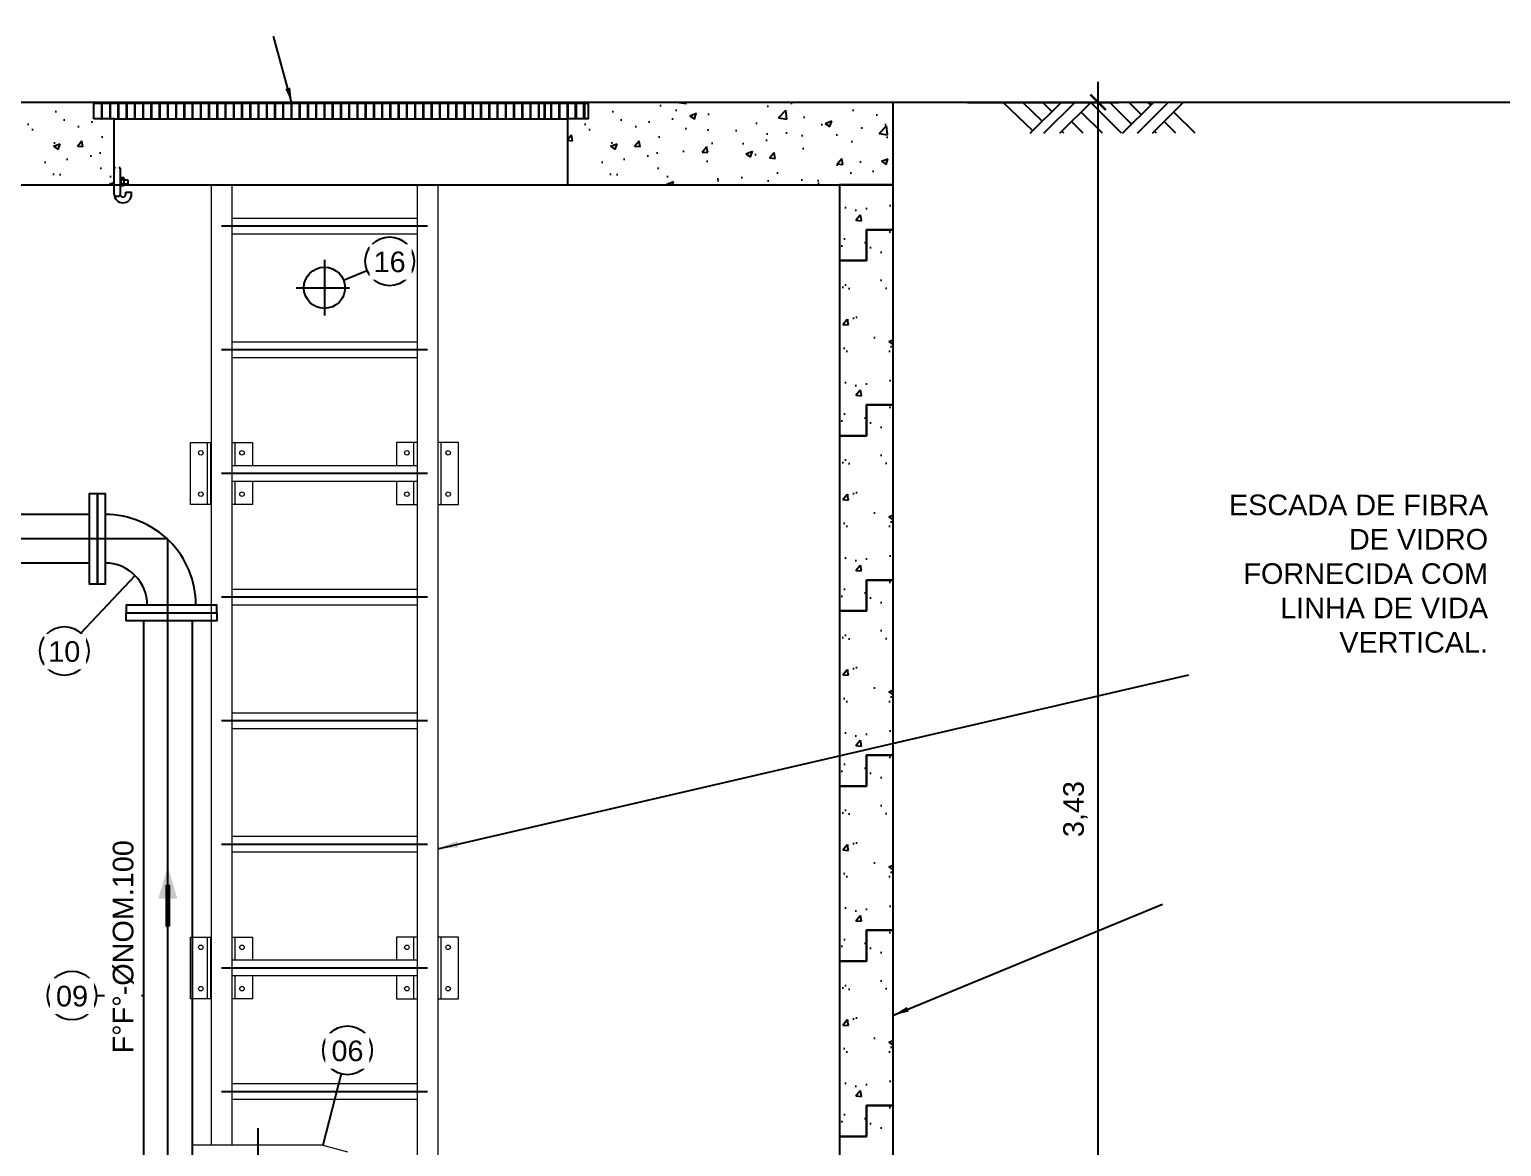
# Model space of a CAD drawing. Extents: x -160 to 364724, y -100 to 7353297.
# Drawn here: x 361695.138 to 361698.71, y 7348045.652 to 7348048.363 of the extents above; entities that cross this region are included whole.
import ezdxf
from ezdxf.enums import TextEntityAlignment as Align

# ---------------------------------------------------------------- set-up
doc = ezdxf.new("R2010")
doc.units = 0
doc.header["$LTSCALE"] = 5
for name, pattern in [('________________', [0]), ('HIDDEN', [0.375, 0.25, -0.125]), ('SGC_DASHDOT', [1, 0.5, -0.25, 0, -0.25])]:
    doc.linetypes.add(name, pattern=pattern)
for name, color, linetype in [('BOLA LM', 1, 'Continuous'), ('BOMBA', 1, 'Continuous'), ('FLANGES', 2, 'Continuous'), ('GER-SIMBOLOS', 1, 'Continuous'), ('PAREDE CONCRETO CORTE', 5, 'Continuous'), ('PAREDE-VISTA', 2, 'Continuous'), ('Q-PLATO', 5, 'Continuous'), ('SANC_COTAS', 1, 'Continuous'), ('SANC_TEXTO', 2, 'Continuous'), ('SGC-Conexoes (Linhas Externas)', 3, 'Continuous'), ('SGC-Eixos', 253, 'SGC_DASHDOT'), ('SGC-Tubos (Desenho Bifilar)', 3, 'Continuous'), ('TERRENO', 6, 'Continuous'), ('VEGETAÇÃO', 7, 'Continuous')]:
    doc.layers.add(name, color=color, linetype=linetype)
doc.layers.add('ESCADA', color=2, linetype='Continuous', lineweight=20)
doc.styles.add('R-80', font='arial.ttf')
doc.dimstyles.new('GERAL - 25', dxfattribs={"dimscale": 0.025, "dimtxt": 2, "dimasz": 1.5, "dimexe": 2, "dimexo": 1, "dimgap": 1, "dimtad": 1, "dimzin": 0, "dimtxsty": 'R-80', "dimblk": 'ARCHTICK', "dimcen": 0, "dimdle": 2, "dimclrd": 1, "dimclre": 1, "dimclrt": 2, "dimadec": 0, "dimazin": 0, "dimtfac": 0.5, "dimtmove": 2, "dimatfit": 3, "dimldrblk": 'OPEN90', "dimfxl": 1, "dimtolj": 1, "dimtzin": 0, "dimarcsym": 0})
doc.dimstyles.new('LEADER - 25', dxfattribs={"dimscale": 0.025, "dimtxt": 2, "dimasz": 1.5, "dimexe": 2, "dimexo": 1, "dimgap": 1, "dimtad": 1, "dimzin": 0, "dimtxsty": 'R-80', "dimcen": 0, "dimdle": 2, "dimclrd": 1, "dimclre": 1, "dimclrt": 2, "dimadec": 0, "dimazin": 0, "dimtfac": 0.5, "dimtmove": 2, "dimatfit": 3, "dimfxl": 1, "dimtolj": 1, "dimtzin": 0, "dimarcsym": 0})
doc.dimstyles.new('LEADER 25', dxfattribs={"dimscale": 0.025, "dimtxt": 2, "dimasz": 2, "dimexe": 2, "dimexo": 1, "dimgap": 1, "dimtad": 1, "dimdec": 0, "dimzin": 0, "dimdsep": 46, "dimtxsty": 'R-80', "dimcen": 0, "dimdle": 115, "dimclrd": 256, "dimclre": 256, "dimclrt": 256, "dimaunit": 1, "dimadec": 3, "dimazin": 0, "dimtfac": 0.5, "dimtdec": 0, "dimtmove": 2, "dimatfit": 3, "dimfxl": 1, "dimtolj": 1, "dimtzin": 0, "dimarcsym": 0})

# ---------------------------------------------------------------- blocks, each defined once
blk = doc.blocks.new('*U348')
at = {"layer": 'GER-SIMBOLOS'}
for p, q in [((-0.587, -0.3), (-0.287, 0)), ((-0.454, -0.3), (-0.154, 0)), ((-0.3, -0.3), (0, 0)), ((0.3, -0.3), (0, 0)), ((0.31, -0.3), (0.61, 0)), ((0.453, -0.3), (0.753, 0)), ((0.599, -0.3), (0.899, 0)), ((-0.563, -0.276), (-0.849, 0)), ((-0.47, -0.183), (-0.659, 0)), ((-0.377, -0.089), (-0.466, 0)), ((0.113, -0.3), (-0.094, -0.094)), ((0.393, -0.207), (0.186, 0)), ((0.486, -0.114), (0.373, 0)), ((0.579, -0.021), (0.559, 0)), ((1.013, -0.3), (0.806, -0.094)), ((-0.26, -0.3), (-0.28, -0.28)), ((-0.074, -0.3), (-0.187, -0.187)), ((0.64, -0.3), (0.62, -0.28)), ((0.826, -0.3), (0.713, -0.187))]:
    blk.add_line(p, q, dxfattribs=at)
blk = doc.blocks.new('A$C3c6772ca')
at = {"layer": 'FLANGES'}
for points in [[(0.11, 0), (0.11, -0.019), (-0.11, -0.019), (-0.11, 0)], [(-0.18, -0.29), (-0.161, -0.29), (-0.161, -0.07), (-0.18, -0.07)]]:
    blk.add_lwpolyline(points, close=True, dxfattribs=at)
at = {"layer": 'SGC-Conexoes (Linhas Externas)'}
for radius in [0.22, 0.102]:
    blk.add_arc((-0.161, -0.019), radius, 270, 360, dxfattribs=at)
blk = doc.blocks.new('_ARCHTICK')
at = {"color": 0, "linetype": 'ByBlock', "const_width": 0.15}
blk.add_lwpolyline([(-0.5, -0.5), (0.5, 0.5)], dxfattribs=at)
blk = doc.blocks.new('*D438')
at = {"layer": 'Defpoints', "color": 0, "transparency": 16777216}
for p in [(361697.3887, 7348048.186), (361697.7306, 7348048.186), (361697.6297, 7348044.756)]:
    blk.add_point(p, dxfattribs=at)
at = {"layer": 'SANC_COTAS', "color": 1, "lineweight": -2, "transparency": 16777216}
for p, q in [((361697.7306, 7348044.706), (361697.7306, 7348048.236)), ((361697.4137, 7348048.186), (361697.7806, 7348048.186)), ((361697.6547, 7348044.756), (361697.7806, 7348044.756))]:
    blk.add_line(p, q, dxfattribs=at)
at = {"layer": 'SANC_COTAS', "color": 1, "lineweight": -2, "transparency": 16777216, "xscale": 0.03750000000000001, "yscale": 0.03750000000000001, "zscale": 0.03750000000000001}
for p, rotation in [((361697.7306, 7348048.186), 90), ((361697.7306, 7348044.756), 270)]:
    blk.add_blockref('_ARCHTICK', p, dxfattribs=dict(at, rotation=rotation))
at = {"layer": 'SANC_COTAS', "color": 2, "transparency": 16777216, "insert": (361697.6756, 7348046.471), "char_height": 0.05, "attachment_point": 5, "rotation": 90, "style": 'R-80'}
blk.add_mtext('\\A1;3,43', dxfattribs=at)
blk = doc.blocks.new('_Open90')
at = {"color": 0, "linetype": 'ByBlock', "lineweight": -2}
for p, q in [((0, 0), (-1, 0)), ((-0.5, 0.5), (0, 0)), ((0, 0), (-0.5, -0.5))]:
    blk.add_line(p, q, dxfattribs=at)
blk = doc.blocks.new('A$C06EB255A')
at = {"linetype": 'HIDDEN', "ltscale": 40}
for points in [[(2.52, 2.01), (0, 0), (3.21, 0.29)], [(1.6, 0.79), (1.71, 0.55), (5.41, 2.04), (5.3, 2.28)]]:
    blk.add_hatch(color=256, dxfattribs=at).paths.add_polyline_path(points)
blk.add_lwpolyline([(5.41, 2.04), (1.71, 0.55), (1.6, 0.79), (5.3, 2.28), (5.41, 2.04)], dxfattribs=at)

msp = doc.modelspace()

# ---------------------------------------------------------------- hatches: boundary and pattern name
at = {"layer": 'VEGETAÇÃO'}
h = msp.add_hatch(dxfattribs=at)
h.set_pattern_fill('AR-CONC', color=1, scale=0.0009)
h.set_pattern_definition([(50, (361693.77272, 7348047.36323), (0.163966, -0.014345), [0.017145, -0.188595]), (355, (361693.77272, 7348047.36323), (-0.031719, 0.171951), [0.013716, -0.150877]), (100.451, (361693.78639, 7348047.36203), (0.132247, 0.157606), [0.014571, -0.160281]), (46.184, (361693.77272, 7348047.40895), (0.24397, -0.037838), [0.025717, -0.282892]), (96.636, (361693.79305, 7348047.4058), (0.213664, 0.222684), [0.021857, -0.240422]), (351.184, (361693.77272, 7348047.40895), (0.213664, 0.222684), [0.020574, -0.226314]), (21, (361693.79558, 7348047.39752), (0.136453, -0.092039), [0.017145, -0.188595]), (326, (361693.79558, 7348047.39752), (0.055622, 0.165769), [0.013716, -0.150876]), (71.451, (361693.80695, 7348047.38985), (0.192075, 0.07373), [0.014571, -0.160281]), (37.5, (361693.772723, 7348047.36323), (0.0027797, 0.0760995), [0, -0.1490472, 0, -0.153162, 0, -0.1514475]), (7.5, (361693.77272, 7348047.36323), (0.0601377, 0.0901625), [0, -0.0873252, 0, -0.1456182, 0, -0.0577215]), (327.5, (361693.721745, 7348047.36323), (0.1220315, -0.0051559), [0, -0.05715, 0, -0.178308, 0, -0.236601]), (317.5, (361693.69889, 7348047.36323), (0.133316, 0.022884), [0, -0.074295, 0, -0.118415, 0, -0.168021])])
h.paths.add_polyline_path([(361695.2935, 7348048.186), (361694.4743, 7348048.186), (361694.4743, 7348047.986), (361695.3435, 7348047.986), (361695.3435, 7348048.146), (361695.2935, 7348048.146)])
h = msp.add_hatch(dxfattribs=at)
h.set_pattern_fill('AR-CONC', color=1, scale=0.0009)
h.set_pattern_definition([(50, (361695.12457, 7348047.36323), (0.163966, -0.014345), [0.017145, -0.188595]), (355, (361695.12457, 7348047.36323), (-0.031719, 0.171951), [0.013716, -0.150877]), (100.4514, (361695.13823, 7348047.36203), (0.132247, 0.157606), [0.014571, -0.160281]), (46.184, (361695.12457, 7348047.40895), (0.243971, -0.037838), [0.025717, -0.282892]), (96.636, (361695.1449, 7348047.4058), (0.213664, 0.222684), [0.021857, -0.240422]), (351.184, (361695.12457, 7348047.40895), (0.213664, 0.222684), [0.020574, -0.226314]), (21, (361695.14743, 7348047.39752), (0.136453, -0.092039), [0.017145, -0.188595]), (326, (361695.14743, 7348047.39752), (0.055622, 0.165769), [0.013716, -0.150876]), (71.4514, (361695.1588, 7348047.38985), (0.192075, 0.07373), [0.014571, -0.160281]), (37.5, (361695.124565, 7348047.36323), (0.0027797, 0.0760995), [0, -0.1490472, 0, -0.153162, 0, -0.1514475]), (7.5, (361695.124565, 7348047.36323), (0.0601377, 0.0901625), [0, -0.0873252, 0, -0.1456182, 0, -0.0577215]), (327.5, (361695.07359, 7348047.36323), (0.1220315, -0.0051559), [0, -0.05715, 0, -0.178308, 0, -0.236601]), (317.5, (361695.05073, 7348047.36323), (0.1333163, 0.022884), [0, -0.074295, 0, -0.118415, 0, -0.168021])])
h.paths.add_polyline_path([(361696.4935, 7348048.186), (361696.4935, 7348048.146), (361696.4435, 7348048.146), (361696.4435, 7348047.986), (361697.2335, 7348047.986), (361697.2335, 7348048.186)])
h = msp.add_hatch(dxfattribs=at)
h.set_pattern_fill('AR-CONC', color=1, scale=0.0009)
h.set_pattern_definition([(50, (361707.41976, 7348049.03093), (0.1639662, -0.0143452), [0.017145, -0.188595]), (355, (361707.41976, 7348049.03093), (-0.031719, 0.1719512), [0.013716, -0.1508765]), (100.4514, (361707.43342, 7348049.02973), (0.1322471, 0.157606), [0.014571, -0.1602812]), (46.1842, (361707.41976, 7348049.07665), (0.243971, -0.037838), [0.0257175, -0.2828925]), (96.6356, (361707.4401, 7348049.0735), (0.2136637, 0.2226835), [0.0218565, -0.240422]), (351.1842, (361707.41976, 7348049.07665), (0.213664, 0.2226835), [0.020574, -0.226314]), (21, (361707.44262, 7348049.06522), (0.136453, -0.0920387), [0.017145, -0.188595]), (326, (361707.44262, 7348049.06522), (0.0556218, 0.1657692), [0.013716, -0.150876]), (71.4514, (361707.45399, 7348049.05755), (0.1920748, 0.0737305), [0.014571, -0.160281]), (37.5, (361707.41976, 7348049.030926), (0.00277974, 0.07609953), [0, -0.1490472, 0, -0.153162, 0, -0.1514475]), (7.5, (361707.41976, 7348049.030926), (0.0601377, 0.0901625), [0, -0.0873252, 0, -0.1456182, 0, -0.0577215]), (327.5, (361707.36878, 7348049.030926), (0.12203154, -0.00515587), [0, -0.05715, 0, -0.178308, 0, -0.236601]), (317.5, (361707.34592, 7348049.03093), (0.1333163, 0.0228838), [0, -0.074295, 0, -0.1184148, 0, -0.168021])])
h.paths.add_polyline_path([(361697.2335, 7348047.8769), (361697.2335, 7348047.986), (361697.1685, 7348047.986), (361697.1685, 7348047.986), (361697.1035, 7348047.986), (361697.1035, 7348047.8019), (361697.1685, 7348047.8019), (361697.1685, 7348047.8769)])
h = msp.add_hatch(dxfattribs=at)
h.set_pattern_fill('AR-CONC', color=1, scale=0.0009)
h.set_pattern_definition([(50, (361707.41976, 7348048.60593), (0.1639662, -0.0143452), [0.017145, -0.188595]), (355, (361707.41976, 7348048.60593), (-0.031719, 0.1719512), [0.013716, -0.1508765]), (100.4514, (361707.43342, 7348048.60473), (0.1322471, 0.157606), [0.014571, -0.1602812]), (46.1842, (361707.41976, 7348048.65165), (0.243971, -0.037838), [0.0257175, -0.2828925]), (96.6356, (361707.4401, 7348048.6485), (0.2136637, 0.2226835), [0.0218565, -0.240422]), (351.1842, (361707.41976, 7348048.65165), (0.213664, 0.2226835), [0.020574, -0.226314]), (21, (361707.44262, 7348048.64022), (0.136453, -0.0920387), [0.017145, -0.188595]), (326, (361707.44262, 7348048.64022), (0.0556218, 0.1657692), [0.013716, -0.150876]), (71.4514, (361707.45399, 7348048.63255), (0.1920748, 0.0737305), [0.014571, -0.160281]), (37.5, (361707.41976, 7348048.605926), (0.00277974, 0.07609953), [0, -0.1490472, 0, -0.153162, 0, -0.1514475]), (7.5, (361707.41976, 7348048.605926), (0.0601377, 0.0901625), [0, -0.0873252, 0, -0.1456182, 0, -0.0577215]), (327.5, (361707.36878, 7348048.605926), (0.12203154, -0.00515587), [0, -0.05715, 0, -0.178308, 0, -0.236601]), (317.5, (361707.34592, 7348048.60593), (0.1333163, 0.0228838), [0, -0.074295, 0, -0.1184148, 0, -0.168021])])
h.paths.add_polyline_path([(361697.2335, 7348047.4519), (361697.2335, 7348047.8769), (361697.1685, 7348047.8769), (361697.1685, 7348047.8019), (361697.1035, 7348047.8019), (361697.1035, 7348047.3769), (361697.1685, 7348047.3769), (361697.1685, 7348047.4519)])
h = msp.add_hatch(dxfattribs=at)
h.set_pattern_fill('AR-CONC', color=1, scale=0.0009)
h.set_pattern_definition([(50, (361707.41976, 7348048.18093), (0.1639662, -0.0143452), [0.017145, -0.188595]), (355, (361707.41976, 7348048.18093), (-0.031719, 0.1719512), [0.013716, -0.1508765]), (100.4514, (361707.43342, 7348048.17973), (0.1322471, 0.157606), [0.014571, -0.1602812]), (46.1842, (361707.41976, 7348048.22665), (0.243971, -0.037838), [0.0257175, -0.2828925]), (96.6356, (361707.4401, 7348048.2235), (0.2136637, 0.2226835), [0.0218565, -0.240422]), (351.1842, (361707.41976, 7348048.22665), (0.213664, 0.2226835), [0.020574, -0.226314]), (21, (361707.44262, 7348048.21522), (0.136453, -0.0920387), [0.017145, -0.188595]), (326, (361707.44262, 7348048.21522), (0.0556218, 0.1657692), [0.013716, -0.150876]), (71.4514, (361707.45399, 7348048.20755), (0.1920748, 0.0737305), [0.014571, -0.160281]), (37.5, (361707.41976, 7348048.180926), (0.00277974, 0.07609953), [0, -0.1490472, 0, -0.153162, 0, -0.1514475]), (7.5, (361707.41976, 7348048.180926), (0.0601377, 0.0901625), [0, -0.0873252, 0, -0.1456182, 0, -0.0577215]), (327.5, (361707.36878, 7348048.180926), (0.12203154, -0.00515587), [0, -0.05715, 0, -0.178308, 0, -0.236601]), (317.5, (361707.34592, 7348048.18093), (0.1333163, 0.0228838), [0, -0.074295, 0, -0.1184148, 0, -0.168021])])
h.paths.add_polyline_path([(361697.2335, 7348047.0269), (361697.2335, 7348047.4519), (361697.1685, 7348047.4519), (361697.1685, 7348047.3769), (361697.1035, 7348047.3769), (361697.1035, 7348046.9519), (361697.1685, 7348046.9519), (361697.1685, 7348047.0269)])
h = msp.add_hatch(dxfattribs=at)
h.set_pattern_fill('AR-CONC', color=1, scale=0.0009)
h.set_pattern_definition([(50, (361707.41976, 7348047.75593), (0.1639662, -0.0143452), [0.017145, -0.188595]), (355, (361707.41976, 7348047.75593), (-0.031719, 0.1719512), [0.013716, -0.1508765]), (100.4514, (361707.43342, 7348047.75473), (0.1322471, 0.157606), [0.014571, -0.1602812]), (46.1842, (361707.41976, 7348047.80165), (0.243971, -0.037838), [0.0257175, -0.2828925]), (96.6356, (361707.4401, 7348047.7985), (0.2136637, 0.2226835), [0.0218565, -0.240422]), (351.1842, (361707.41976, 7348047.80165), (0.213664, 0.2226835), [0.020574, -0.226314]), (21, (361707.44262, 7348047.79022), (0.136453, -0.0920387), [0.017145, -0.188595]), (326, (361707.44262, 7348047.79022), (0.0556218, 0.1657692), [0.013716, -0.150876]), (71.4514, (361707.45399, 7348047.78255), (0.1920748, 0.0737305), [0.014571, -0.160281]), (37.5, (361707.41976, 7348047.755926), (0.00277974, 0.07609953), [0, -0.1490472, 0, -0.153162, 0, -0.1514475]), (7.5, (361707.41976, 7348047.755926), (0.0601377, 0.0901625), [0, -0.0873252, 0, -0.1456182, 0, -0.0577215]), (327.5, (361707.36878, 7348047.755926), (0.12203154, -0.00515587), [0, -0.05715, 0, -0.178308, 0, -0.236601]), (317.5, (361707.34592, 7348047.75593), (0.1333163, 0.0228838), [0, -0.074295, 0, -0.1184148, 0, -0.168021])])
h.paths.add_polyline_path([(361697.2335, 7348046.6019), (361697.2335, 7348047.0269), (361697.1685, 7348047.0269), (361697.1685, 7348046.9519), (361697.1035, 7348046.9519), (361697.1035, 7348046.5269), (361697.1685, 7348046.5269), (361697.1685, 7348046.6019)])
h = msp.add_hatch(dxfattribs=at)
h.set_pattern_fill('AR-CONC', color=1, scale=0.0009)
h.set_pattern_definition([(50, (361707.41976, 7348047.33093), (0.1639662, -0.0143452), [0.017145, -0.188595]), (355, (361707.41976, 7348047.33093), (-0.031719, 0.1719512), [0.013716, -0.1508765]), (100.4514, (361707.43342, 7348047.32973), (0.1322471, 0.157606), [0.014571, -0.1602812]), (46.1842, (361707.41976, 7348047.37665), (0.243971, -0.037838), [0.0257175, -0.2828925]), (96.6356, (361707.4401, 7348047.3735), (0.2136637, 0.2226835), [0.0218565, -0.240422]), (351.1842, (361707.41976, 7348047.37665), (0.213664, 0.2226835), [0.020574, -0.226314]), (21, (361707.44262, 7348047.36522), (0.136453, -0.0920387), [0.017145, -0.188595]), (326, (361707.44262, 7348047.36522), (0.0556218, 0.1657692), [0.013716, -0.150876]), (71.4514, (361707.45399, 7348047.35755), (0.1920748, 0.0737305), [0.014571, -0.160281]), (37.5, (361707.41976, 7348047.330926), (0.00277974, 0.07609953), [0, -0.1490472, 0, -0.153162, 0, -0.1514475]), (7.5, (361707.41976, 7348047.330926), (0.0601377, 0.0901625), [0, -0.0873252, 0, -0.1456182, 0, -0.0577215]), (327.5, (361707.36878, 7348047.330926), (0.12203154, -0.00515587), [0, -0.05715, 0, -0.178308, 0, -0.236601]), (317.5, (361707.34592, 7348047.33093), (0.1333163, 0.0228838), [0, -0.074295, 0, -0.1184148, 0, -0.168021])])
h.paths.add_polyline_path([(361697.2335, 7348046.1769), (361697.2335, 7348046.6019), (361697.1685, 7348046.6019), (361697.1685, 7348046.5269), (361697.1035, 7348046.5269), (361697.1035, 7348046.1019), (361697.1685, 7348046.1019), (361697.1685, 7348046.1769)])
h = msp.add_hatch(dxfattribs=at)
h.set_pattern_fill('AR-CONC', color=1, scale=0.0009)
h.set_pattern_definition([(50, (361707.41976, 7348046.90593), (0.1639662, -0.0143452), [0.017145, -0.188595]), (355, (361707.41976, 7348046.90593), (-0.031719, 0.1719512), [0.013716, -0.1508765]), (100.4514, (361707.43342, 7348046.90473), (0.1322471, 0.157606), [0.014571, -0.1602812]), (46.1842, (361707.41976, 7348046.95165), (0.243971, -0.037838), [0.0257175, -0.2828925]), (96.6356, (361707.4401, 7348046.9485), (0.2136637, 0.2226835), [0.0218565, -0.240422]), (351.1842, (361707.41976, 7348046.95165), (0.213664, 0.2226835), [0.020574, -0.226314]), (21, (361707.44262, 7348046.94022), (0.136453, -0.0920387), [0.017145, -0.188595]), (326, (361707.44262, 7348046.94022), (0.0556218, 0.1657692), [0.013716, -0.150876]), (71.4514, (361707.45399, 7348046.93255), (0.1920748, 0.0737305), [0.014571, -0.160281]), (37.5, (361707.41976, 7348046.905926), (0.00277974, 0.07609953), [0, -0.1490472, 0, -0.153162, 0, -0.1514475]), (7.5, (361707.41976, 7348046.905926), (0.0601377, 0.0901625), [0, -0.0873252, 0, -0.1456182, 0, -0.0577215]), (327.5, (361707.36878, 7348046.905926), (0.12203154, -0.00515587), [0, -0.05715, 0, -0.178308, 0, -0.236601]), (317.5, (361707.34592, 7348046.90593), (0.1333163, 0.0228838), [0, -0.074295, 0, -0.1184148, 0, -0.168021])])
h.paths.add_polyline_path([(361697.2335, 7348045.7519), (361697.2335, 7348046.1769), (361697.1685, 7348046.1769), (361697.1685, 7348046.1019), (361697.1035, 7348046.1019), (361697.1035, 7348045.6769), (361697.1685, 7348045.6769), (361697.1685, 7348045.7519)])
h = msp.add_hatch(dxfattribs=at)
h.set_pattern_fill('AR-CONC', color=1, scale=0.0009)
h.set_pattern_definition([(50, (361707.41976, 7348046.48093), (0.1639662, -0.0143452), [0.017145, -0.188595]), (355, (361707.41976, 7348046.48093), (-0.031719, 0.1719512), [0.013716, -0.1508765]), (100.4514, (361707.43342, 7348046.47973), (0.1322471, 0.157606), [0.014571, -0.1602812]), (46.1842, (361707.41976, 7348046.52665), (0.243971, -0.037838), [0.0257175, -0.2828925]), (96.6356, (361707.4401, 7348046.5235), (0.2136637, 0.2226835), [0.0218565, -0.240422]), (351.1842, (361707.41976, 7348046.52665), (0.213664, 0.2226835), [0.020574, -0.226314]), (21, (361707.44262, 7348046.51522), (0.136453, -0.0920387), [0.017145, -0.188595]), (326, (361707.44262, 7348046.51522), (0.0556218, 0.1657692), [0.013716, -0.150876]), (71.4514, (361707.45399, 7348046.50755), (0.1920748, 0.0737305), [0.014571, -0.160281]), (37.5, (361707.41976, 7348046.480926), (0.00277974, 0.07609953), [0, -0.1490472, 0, -0.153162, 0, -0.1514475]), (7.5, (361707.41976, 7348046.480926), (0.0601377, 0.0901625), [0, -0.0873252, 0, -0.1456182, 0, -0.0577215]), (327.5, (361707.36878, 7348046.480926), (0.12203154, -0.00515587), [0, -0.05715, 0, -0.178308, 0, -0.236601]), (317.5, (361707.34592, 7348046.48093), (0.1333163, 0.0228838), [0, -0.074295, 0, -0.1184148, 0, -0.168021])])
h.paths.add_polyline_path([(361697.2335, 7348045.3269), (361697.2335, 7348045.7519), (361697.1685, 7348045.7519), (361697.1685, 7348045.6769), (361697.1035, 7348045.6769), (361697.1035, 7348045.2519), (361697.1685, 7348045.2519), (361697.1685, 7348045.3269)])

# ---------------------------------------------------------------- linework, layer by layer
at = {"layer": 'BOLA LM'}
for p, q in [((361695.8998, 7348047.7548), (361695.9567, 7348047.778)), ((361695.2627, 7348046.898), (361695.3938, 7348047.038)), ((361695.3003, 7348046.0186), (361695.4144, 7348046.0186)), ((361695.8944, 7348045.8283), (361695.8493, 7348045.6552))]:
    msp.add_line(p, q, dxfattribs=at)
for centre in [(361696.0116, 7348047.8003), (361695.2222, 7348046.8547), (361695.241, 7348046.0186), (361695.9093, 7348045.8857)]:
    msp.add_circle(centre, 0.0593, dxfattribs=at)
at = {"layer": 'BOMBA'}
for p, q in [((361695.3575, 7348048.0252), (361695.3575, 7348047.9612)), ((361695.3435, 7348047.9632), (361695.3435, 7348047.986)), ((361695.3575, 7348048.0037), (361695.3595, 7348048.0037)), ((361695.3575, 7348047.9827), (361695.3595, 7348047.9827)), ((361695.3595, 7348048.0037), (361695.3595, 7348047.9827)), ((361695.3665, 7348048.003), (361695.3595, 7348048.003)), ((361695.3665, 7348047.9981), (361695.3595, 7348047.9981)), ((361695.3665, 7348047.9883), (361695.3595, 7348047.9883)), ((361695.3665, 7348047.9833), (361695.3595, 7348047.9833)), ((361695.3665, 7348048.003), (361695.3665, 7348047.9833)), ((361695.3665, 7348047.9982), (361695.3765, 7348047.9982)), ((361695.3665, 7348047.9882), (361695.3765, 7348047.9882)), ((361695.3765, 7348047.9982), (361695.3765, 7348047.9882)), ((361695.3466, 7348047.9582), (361695.3545, 7348047.9582)), ((361695.3715, 7348047.9682), (361695.3855, 7348047.9682)), ((361695.3715, 7348047.9632), (361695.3715, 7348047.9682)), ((361695.3855, 7348047.9632), (361695.3855, 7348047.9682))]:
    msp.add_line(p, q, dxfattribs=at)
at = {"layer": 'BOMBA', "linetype": '________________', "lineweight": 9}
for p, q in [((361695.5324, 7348045.6546), (361695.5343, 7348045.6552)), ((361695.8493, 7348045.6552), (361695.5343, 7348045.6552)), ((361695.8493, 7348045.6552), (361695.9093, 7348045.6391))]:
    msp.add_line(p, q, dxfattribs=at)
at = {"layer": 'BOMBA'}
for centre, radius, start, end in [((361695.3465, 7348048.0252), 0.003, 90, 180), ((361695.3545, 7348048.0252), 0.003, 0, 90), ((361695.3655, 7348047.9902), 0.008, 90, 180), ((361695.3645, 7348047.9632), 0.021, 180, 0), ((361695.3466, 7348047.9612), 0.003, 186.3794, 270), ((361695.3545, 7348047.9612), 0.003, 270, 0), ((361695.3645, 7348047.9632), 0.007, 180, 0)]:
    msp.add_arc(centre, radius, start, end, dxfattribs=at)
at = {"layer": 'ESCADA'}
for p, q in [((361695.5785, 7348047.986), (361695.5785, 7348045.6552)), ((361695.6285, 7348047.986), (361695.6285, 7348045.6552)), ((361696.0785, 7348047.986), (361696.0785, 7348044.9546)), ((361696.1285, 7348047.986), (361696.1285, 7348044.9695)), ((361695.6285, 7348047.905), (361696.0785, 7348047.905)), ((361695.6285, 7348047.867), (361696.0785, 7348047.867)), ((361695.6285, 7348047.605), (361696.0785, 7348047.605)), ((361695.6285, 7348047.567), (361696.0785, 7348047.567)), ((361695.5285, 7348047.3605), (361695.5785, 7348047.3605)), ((361695.5285, 7348047.2105), (361695.5285, 7348047.3605)), ((361695.57, 7348047.2105), (361695.57, 7348047.3605)), ((361695.578, 7348047.2105), (361695.578, 7348047.3605)), ((361695.6285, 7348047.3605), (361695.6785, 7348047.3605)), ((361695.6365, 7348047.305), (361695.6365, 7348047.3605)), ((361695.6785, 7348047.3605), (361695.6785, 7348047.305)), ((361696.0785, 7348047.3605), (361696.0285, 7348047.3605)), ((361696.0285, 7348047.3605), (361696.0285, 7348047.305)), ((361696.07, 7348047.305), (361696.07, 7348047.3605)), ((361696.1785, 7348047.3605), (361696.1285, 7348047.3605)), ((361696.129, 7348047.2105), (361696.129, 7348047.3605)), ((361696.137, 7348047.2105), (361696.137, 7348047.3605)), ((361696.1785, 7348047.2105), (361696.1785, 7348047.3605)), ((361695.6285, 7348047.305), (361696.0785, 7348047.305)), ((361695.6285, 7348047.267), (361696.0785, 7348047.267)), ((361695.6365, 7348047.2105), (361695.6365, 7348047.267)), ((361695.6785, 7348047.267), (361695.6785, 7348047.2105)), ((361696.0285, 7348047.267), (361696.0285, 7348047.2105)), ((361696.07, 7348047.2105), (361696.07, 7348047.267)), ((361695.5785, 7348047.2105), (361695.5285, 7348047.2105)), ((361695.6785, 7348047.2105), (361695.6285, 7348047.2105)), ((361696.0285, 7348047.2105), (361696.0785, 7348047.2105)), ((361696.1285, 7348047.2105), (361696.1785, 7348047.2105)), ((361695.6285, 7348047.005), (361696.0785, 7348047.005)), ((361695.6285, 7348046.967), (361696.0785, 7348046.967)), ((361695.6285, 7348046.705), (361696.0785, 7348046.705)), ((361695.6285, 7348046.667), (361696.0785, 7348046.667)), ((361695.6285, 7348046.405), (361696.0785, 7348046.405)), ((361695.6285, 7348046.367), (361696.0785, 7348046.367)), ((361695.5285, 7348046.1605), (361695.5785, 7348046.1605)), ((361695.5285, 7348046.0105), (361695.5285, 7348046.1605)), ((361695.57, 7348046.0105), (361695.57, 7348046.1605)), ((361695.578, 7348046.0105), (361695.578, 7348046.1605)), ((361695.6285, 7348046.1605), (361695.6785, 7348046.1605)), ((361695.6365, 7348046.105), (361695.6365, 7348046.1605)), ((361695.6785, 7348046.1605), (361695.6785, 7348046.105)), ((361696.0785, 7348046.1605), (361696.0285, 7348046.1605)), ((361696.0285, 7348046.1605), (361696.0285, 7348046.105)), ((361696.07, 7348046.105), (361696.07, 7348046.1605)), ((361696.1785, 7348046.1605), (361696.1285, 7348046.1605)), ((361696.129, 7348046.0105), (361696.129, 7348046.1605)), ((361696.137, 7348046.0105), (361696.137, 7348046.1605)), ((361696.1785, 7348046.0105), (361696.1785, 7348046.1605)), ((361695.6285, 7348046.105), (361696.0785, 7348046.105)), ((361695.6285, 7348046.067), (361696.0785, 7348046.067)), ((361695.6365, 7348046.0105), (361695.6365, 7348046.067)), ((361695.6785, 7348046.067), (361695.6785, 7348046.0105)), ((361696.0285, 7348046.067), (361696.0285, 7348046.0105)), ((361696.07, 7348046.0105), (361696.07, 7348046.067)), ((361695.5785, 7348046.0105), (361695.5285, 7348046.0105)), ((361695.6785, 7348046.0105), (361695.6285, 7348046.0105)), ((361696.0285, 7348046.0105), (361696.0785, 7348046.0105)), ((361696.1285, 7348046.0105), (361696.1785, 7348046.0105)), ((361695.6285, 7348045.805), (361696.0785, 7348045.805)), ((361695.6285, 7348045.767), (361696.0785, 7348045.767))]:
    msp.add_line(p, q, dxfattribs=at)
for centre in [(361695.5535, 7348047.3357), (361695.6535, 7348047.3357), (361696.0535, 7348047.3357), (361696.1535, 7348047.3357), (361695.5535, 7348047.2352), (361695.6535, 7348047.2352), (361696.0535, 7348047.2352), (361696.1535, 7348047.2352), (361695.5535, 7348046.1357), (361695.6535, 7348046.1357), (361696.0535, 7348046.1357), (361696.1535, 7348046.1357), (361695.5535, 7348046.0352), (361695.6535, 7348046.0352), (361696.0535, 7348046.0352), (361696.1535, 7348046.0352)]:
    msp.add_circle(centre, 0.0055, dxfattribs=at)
at = {"layer": 'FLANGES'}
for points in [[(361695.3026, 7348047.0169), (361695.2836, 7348047.0169), (361695.2836, 7348047.2369), (361695.3026, 7348047.2369)], [(361695.5926, 7348046.9469), (361695.5926, 7348046.9279), (361695.3726, 7348046.9279), (361695.3726, 7348046.9469)]]:
    msp.add_lwpolyline(points, close=True, dxfattribs=at)
at = {"layer": 'PAREDE CONCRETO CORTE', "flags": 128}
msp.add_lwpolyline([(361695.2935, 7348048.146), (361695.2935, 7348048.186), (361694.4743, 7348048.186), (361694.4743, 7348047.986), (361695.3435, 7348047.986), (361695.3435, 7348048.146), (361695.2935, 7348048.146)], dxfattribs=at)
for points in [[(361696.4435, 7348047.986), (361697.2335, 7348047.986), (361697.2335, 7348048.186), (361696.4935, 7348048.186), (361696.4935, 7348048.146), (361696.4435, 7348048.146), (361696.4435, 7348047.986)], [(361697.2335, 7348047.8769), (361697.2335, 7348047.986), (361697.1685, 7348047.986), (361697.1685, 7348047.986), (361697.1035, 7348047.986), (361697.1035, 7348047.8019), (361697.1685, 7348047.8019), (361697.1685, 7348047.8769)], [(361697.2335, 7348047.4519), (361697.2335, 7348047.8769), (361697.1685, 7348047.8769), (361697.1685, 7348047.8019), (361697.1035, 7348047.8019), (361697.1035, 7348047.3769), (361697.1685, 7348047.3769), (361697.1685, 7348047.4519)], [(361697.2335, 7348047.0269), (361697.2335, 7348047.4519), (361697.1685, 7348047.4519), (361697.1685, 7348047.3769), (361697.1035, 7348047.3769), (361697.1035, 7348046.9519), (361697.1685, 7348046.9519), (361697.1685, 7348047.0269)], [(361697.2335, 7348046.6019), (361697.2335, 7348047.0269), (361697.1685, 7348047.0269), (361697.1685, 7348046.9519), (361697.1035, 7348046.9519), (361697.1035, 7348046.5269), (361697.1685, 7348046.5269), (361697.1685, 7348046.6019)], [(361697.2335, 7348046.1769), (361697.2335, 7348046.6019), (361697.1685, 7348046.6019), (361697.1685, 7348046.5269), (361697.1035, 7348046.5269), (361697.1035, 7348046.1019), (361697.1685, 7348046.1019), (361697.1685, 7348046.1769)], [(361697.2335, 7348045.7519), (361697.2335, 7348046.1769), (361697.1685, 7348046.1769), (361697.1685, 7348046.1019), (361697.1035, 7348046.1019), (361697.1035, 7348045.6769), (361697.1685, 7348045.6769), (361697.1685, 7348045.7519)], [(361697.2335, 7348045.3269), (361697.2335, 7348045.7519), (361697.1685, 7348045.7519), (361697.1685, 7348045.6769), (361697.1035, 7348045.6769), (361697.1035, 7348045.2519), (361697.1685, 7348045.2519), (361697.1685, 7348045.3269)]]:
    msp.add_lwpolyline(points, close=True, dxfattribs=at)
at = {"layer": 'PAREDE-VISTA'}
for p, q in [((361695.3435, 7348048.146), (361696.4435, 7348048.146)), ((361695.3435, 7348047.986), (361696.4435, 7348047.986))]:
    msp.add_line(p, q, dxfattribs=at)
for points in [[(361696.4935, 7348048.186), (361695.2935, 7348048.186), (361695.2935, 7348048.184), (361696.4935, 7348048.184)], [(361695.3145, 7348048.146), (361695.3145, 7348048.184), (361695.3125, 7348048.184), (361695.3125, 7348048.146)], [(361695.3345, 7348048.146), (361695.3345, 7348048.184), (361695.3325, 7348048.184), (361695.3325, 7348048.146)], [(361695.3545, 7348048.146), (361695.3545, 7348048.184), (361695.3525, 7348048.184), (361695.3525, 7348048.146)], [(361695.3745, 7348048.146), (361695.3745, 7348048.184), (361695.3725, 7348048.184), (361695.3725, 7348048.146)], [(361695.3945, 7348048.146), (361695.3945, 7348048.184), (361695.3925, 7348048.184), (361695.3925, 7348048.146)], [(361695.4145, 7348048.146), (361695.4145, 7348048.184), (361695.4125, 7348048.184), (361695.4125, 7348048.146)], [(361695.4345, 7348048.146), (361695.4345, 7348048.184), (361695.4325, 7348048.184), (361695.4325, 7348048.146)], [(361695.4545, 7348048.146), (361695.4545, 7348048.184), (361695.4525, 7348048.184), (361695.4525, 7348048.146)], [(361695.4745, 7348048.146), (361695.4745, 7348048.184), (361695.4725, 7348048.184), (361695.4725, 7348048.146)], [(361695.4945, 7348048.146), (361695.4945, 7348048.184), (361695.4925, 7348048.184), (361695.4925, 7348048.146)], [(361695.5145, 7348048.146), (361695.5145, 7348048.184), (361695.5125, 7348048.184), (361695.5125, 7348048.146)], [(361695.5345, 7348048.146), (361695.5345, 7348048.184), (361695.5325, 7348048.184), (361695.5325, 7348048.146)], [(361695.5545, 7348048.146), (361695.5545, 7348048.184), (361695.5525, 7348048.184), (361695.5525, 7348048.146)], [(361695.5745, 7348048.146), (361695.5745, 7348048.184), (361695.5725, 7348048.184), (361695.5725, 7348048.146)], [(361695.5945, 7348048.146), (361695.5945, 7348048.184), (361695.5925, 7348048.184), (361695.5925, 7348048.146)], [(361695.6145, 7348048.146), (361695.6145, 7348048.184), (361695.6125, 7348048.184), (361695.6125, 7348048.146)], [(361695.6345, 7348048.146), (361695.6345, 7348048.184), (361695.6325, 7348048.184), (361695.6325, 7348048.146)], [(361695.6545, 7348048.146), (361695.6545, 7348048.184), (361695.6525, 7348048.184), (361695.6525, 7348048.146)], [(361695.6745, 7348048.146), (361695.6745, 7348048.184), (361695.6725, 7348048.184), (361695.6725, 7348048.146)], [(361695.6945, 7348048.146), (361695.6945, 7348048.184), (361695.6925, 7348048.184), (361695.6925, 7348048.146)], [(361695.7145, 7348048.146), (361695.7145, 7348048.184), (361695.7125, 7348048.184), (361695.7125, 7348048.146)], [(361695.7345, 7348048.146), (361695.7345, 7348048.184), (361695.7325, 7348048.184), (361695.7325, 7348048.146)], [(361695.7545, 7348048.146), (361695.7545, 7348048.184), (361695.7525, 7348048.184), (361695.7525, 7348048.146)], [(361695.7745, 7348048.146), (361695.7745, 7348048.184), (361695.7725, 7348048.184), (361695.7725, 7348048.146)], [(361695.7945, 7348048.146), (361695.7945, 7348048.184), (361695.7925, 7348048.184), (361695.7925, 7348048.146)], [(361695.8145, 7348048.146), (361695.8145, 7348048.184), (361695.8125, 7348048.184), (361695.8125, 7348048.146)], [(361695.8345, 7348048.146), (361695.8345, 7348048.184), (361695.8325, 7348048.184), (361695.8325, 7348048.146)], [(361695.8545, 7348048.146), (361695.8545, 7348048.184), (361695.8525, 7348048.184), (361695.8525, 7348048.146)], [(361695.8745, 7348048.146), (361695.8745, 7348048.184), (361695.8725, 7348048.184), (361695.8725, 7348048.146)], [(361695.8945, 7348048.146), (361695.8945, 7348048.184), (361695.8925, 7348048.184), (361695.8925, 7348048.146)], [(361695.9145, 7348048.146), (361695.9145, 7348048.184), (361695.9125, 7348048.184), (361695.9125, 7348048.146)], [(361695.9345, 7348048.146), (361695.9345, 7348048.184), (361695.9325, 7348048.184), (361695.9325, 7348048.146)], [(361695.9545, 7348048.146), (361695.9545, 7348048.184), (361695.9525, 7348048.184), (361695.9525, 7348048.146)], [(361695.9745, 7348048.146), (361695.9745, 7348048.184), (361695.9725, 7348048.184), (361695.9725, 7348048.146)], [(361695.9945, 7348048.146), (361695.9945, 7348048.184), (361695.9925, 7348048.184), (361695.9925, 7348048.146)], [(361696.0145, 7348048.146), (361696.0145, 7348048.184), (361696.0125, 7348048.184), (361696.0125, 7348048.146)], [(361696.0345, 7348048.146), (361696.0345, 7348048.184), (361696.0325, 7348048.184), (361696.0325, 7348048.146)], [(361696.0545, 7348048.146), (361696.0545, 7348048.184), (361696.0525, 7348048.184), (361696.0525, 7348048.146)], [(361696.0745, 7348048.146), (361696.0745, 7348048.184), (361696.0725, 7348048.184), (361696.0725, 7348048.146)], [(361696.0945, 7348048.146), (361696.0945, 7348048.184), (361696.0925, 7348048.184), (361696.0925, 7348048.146)], [(361696.1145, 7348048.146), (361696.1145, 7348048.184), (361696.1125, 7348048.184), (361696.1125, 7348048.146)], [(361696.1345, 7348048.146), (361696.1345, 7348048.184), (361696.1325, 7348048.184), (361696.1325, 7348048.146)], [(361696.1545, 7348048.146), (361696.1545, 7348048.184), (361696.1525, 7348048.184), (361696.1525, 7348048.146)], [(361696.1745, 7348048.146), (361696.1745, 7348048.184), (361696.1725, 7348048.184), (361696.1725, 7348048.146)], [(361696.1945, 7348048.146), (361696.1945, 7348048.184), (361696.1925, 7348048.184), (361696.1925, 7348048.146)], [(361696.2145, 7348048.146), (361696.2145, 7348048.184), (361696.2125, 7348048.184), (361696.2125, 7348048.146)], [(361696.2345, 7348048.146), (361696.2345, 7348048.184), (361696.2325, 7348048.184), (361696.2325, 7348048.146)], [(361696.2545, 7348048.146), (361696.2545, 7348048.184), (361696.2525, 7348048.184), (361696.2525, 7348048.146)], [(361696.2745, 7348048.146), (361696.2745, 7348048.184), (361696.2725, 7348048.184), (361696.2725, 7348048.146)], [(361696.2945, 7348048.146), (361696.2945, 7348048.184), (361696.2925, 7348048.184), (361696.2925, 7348048.146)], [(361696.3145, 7348048.146), (361696.3145, 7348048.184), (361696.3125, 7348048.184), (361696.3125, 7348048.146)], [(361696.3345, 7348048.146), (361696.3345, 7348048.184), (361696.3325, 7348048.184), (361696.3325, 7348048.146)], [(361696.3545, 7348048.146), (361696.3545, 7348048.184), (361696.3525, 7348048.184), (361696.3525, 7348048.146)], [(361696.3545, 7348048.146), (361696.3545, 7348048.184), (361696.3525, 7348048.184), (361696.3525, 7348048.146)], [(361696.3745, 7348048.146), (361696.3745, 7348048.184), (361696.3725, 7348048.184), (361696.3725, 7348048.146)], [(361696.3889, 7348048.146), (361696.3889, 7348048.184), (361696.3869, 7348048.184), (361696.3869, 7348048.146)], [(361696.4045, 7348048.146), (361696.4045, 7348048.184), (361696.4025, 7348048.184), (361696.4025, 7348048.146)], [(361696.4245, 7348048.146), (361696.4245, 7348048.184), (361696.4225, 7348048.184), (361696.4225, 7348048.146)], [(361696.4445, 7348048.146), (361696.4445, 7348048.184), (361696.4425, 7348048.184), (361696.4425, 7348048.146)], [(361696.4625, 7348048.146), (361696.4625, 7348048.184), (361696.4645, 7348048.184), (361696.4645, 7348048.146)], [(361696.4825, 7348048.146), (361696.4825, 7348048.184), (361696.4845, 7348048.184), (361696.4845, 7348048.146)]]:
    msp.add_lwpolyline(points, close=True, dxfattribs=at)
at = {"layer": 'SGC-Eixos'}
for p, q in [((361695.6035, 7348047.886), (361696.1035, 7348047.886)), ((361695.8535, 7348047.8039), (361695.8535, 7348047.6687)), ((361695.7846, 7348047.736), (361695.9142, 7348047.736)), ((361695.6035, 7348047.586), (361696.1035, 7348047.586)), ((361695.6035, 7348047.286), (361696.1035, 7348047.286)), ((361695.6035, 7348046.986), (361696.1035, 7348046.986)), ((361695.6035, 7348046.686), (361696.1035, 7348046.686)), ((361695.6035, 7348046.386), (361696.1035, 7348046.386)), ((361695.6035, 7348046.086), (361696.1035, 7348046.086)), ((361695.6035, 7348045.786), (361696.1035, 7348045.786))]:
    msp.add_line(p, q, dxfattribs=at)
at = {"layer": 'SGC-Eixos', "ltscale": 2}
for p, q in [((361695.4735, 7348047.1269), (361693.76, 7348047.1269)), ((361695.4735, 7348044.052), (361695.4735, 7348047.1269)), ((361695.6918, 7348045.6965), (361695.6918, 7348044.3004))]:
    msp.add_line(p, q, dxfattribs=at)
at = {"layer": 'SGC-Tubos (Desenho Bifilar)'}
for p, q in [((361695.2836, 7348047.186), (361694.6035, 7348047.186)), ((361695.2836, 7348047.068), (361694.6035, 7348047.068)), ((361695.4144, 7348046.9279), (361695.4144, 7348045.4738)), ((361695.5324, 7348046.9279), (361695.5324, 7348045.4738))]:
    msp.add_line(p, q, dxfattribs=at)
msp.add_circle((361695.8535, 7348047.736), 0.05, dxfattribs=at)
at = {"layer": 'TERRENO'}
msp.add_line((361701.9469, 7348048.186), (361697.2335, 7348048.186), dxfattribs=at)

# ---------------------------------------------------------------- block references
at = {"ltscale": 0.7, "xscale": 0.02500000000000001, "yscale": 0.02500000000000001, "zscale": 0.01250000000000001, "rotation": 248.0971255403124}
msp.add_blockref('A$C06EB255A', (361695.4734, 7348046.3309), dxfattribs=at)
at = {"layer": 'GER-SIMBOLOS', "color": 7, "xscale": 0.25, "yscale": 0.25, "zscale": 0.25}
msp.add_blockref('*U348', (361697.7127, 7348048.186), dxfattribs=at)
at = {"layer": 'SANC_COTAS', "rotation": 89.99999999999999}
msp.add_blockref('A$C3c6772ca', (361695.3026, 7348047.1269), dxfattribs=at)

# ---------------------------------------------------------------- dimensions: what is measured, and where the dimension line sits
at = {"layer": 'SANC_COTAS'}
dim = msp.add_linear_dim(base=(361697.7306, 7348048.186), p1=(361697.6297, 7348044.756), p2=(361697.3887, 7348048.186), angle=90, dimstyle='GERAL - 25', dxfattribs=at)
dim.commit()
dim.dimension.update_dxf_attribs({"geometry": '*D438', "text_midpoint": (361697.6756, 7348046.471)})

# ---------------------------------------------------------------- leaders
for points, dimstyle in [([(361695.7745, 7348048.184), (361695.7301, 7348048.3467)], 'LEADER - 25'), ([(361696.1285, 7348046.3748), (361697.9505, 7348046.7965)], 'LEADER 25'), ([(361697.2343, 7348045.971), (361697.8871, 7348046.2405)], 'LEADER - 25')]:
    msp.add_leader(points, dimstyle=dimstyle, dxfattribs=at)

# ---------------------------------------------------------------- wipeouts: each hides what was drawn before it
msp.add_wipeout([(361697.958, 7348046.829), (361698.6164, 7348046.829), (361698.6164, 7348047.2517), (361697.958, 7348047.2517)]).dxf.layer = 'SANC_COTAS'

# ---------------------------------------------------------------- next in the draw order: texts
at = {"layer": 'SANC_COTAS', "color": 2, "insert": (361697.9755, 7348047.2342), "char_height": 0.05, "width": 0.701397, "attachment_point": 1, "style": 'R-80'}
msp.add_mtext('\\pxqr;ESCADA DE FIBRA DE VIDRO\\PFORNECIDA COM LINHA DE VIDA VERTICAL.', dxfattribs=at)

# ---------------------------------------------------------------- next in the draw order: wipeouts: each hides what was drawn before it
for points in [[(361695.9629, 7348047.7557), (361696.0648, 7348047.7557), (361696.0648, 7348047.8417), (361695.9629, 7348047.8417)], [(361695.1735, 7348046.81), (361695.2752, 7348046.81), (361695.2752, 7348046.8961), (361695.1735, 7348046.8961)], [(361695.4093, 7348045.8663), (361695.4093, 7348046.4099), (361695.3205, 7348046.4099), (361695.3205, 7348045.8663)], [(361695.1875, 7348045.9739), (361695.2943, 7348045.9739), (361695.2943, 7348046.06), (361695.1875, 7348046.06)], [(361695.8559, 7348045.8411), (361695.9625, 7348045.8411), (361695.9625, 7348045.9271), (361695.8559, 7348045.9271)]]:
    msp.add_wipeout(points).dxf.layer = 'SANC_TEXTO'

# ---------------------------------------------------------------- next in the draw order: linework, layer by layer
at = {"layer": 'Q-PLATO'}
msp.add_circle((361680.2092, 7348035.5226), 46.9117, dxfattribs=at)

# ---------------------------------------------------------------- next in the draw order: texts
at = {"layer": 'SANC_TEXTO', "style": 'R-80'}
for s, p in [('16', (361696.0116, 7348047.774)), ('10', (361695.2222, 7348046.8284)), ('09', (361695.241, 7348045.9923)), ('06', (361695.9093, 7348045.8594))]:
    msp.add_text(s, height=0.05, dxfattribs=at).set_placement(p, align=Align.CENTER)
msp.add_text('F°F°-ØNOM.100', height=0.05, rotation=90, dxfattribs=at).set_placement((361695.3898, 7348045.878))

doc.saveas('drawing.dxf')
